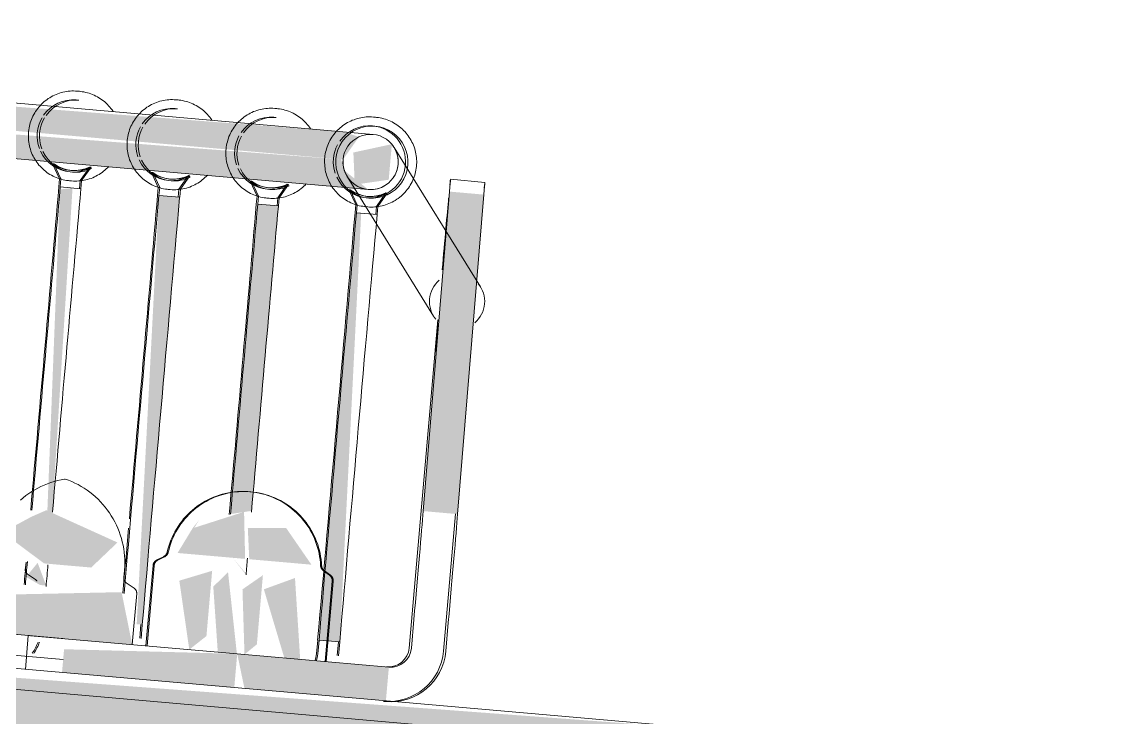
# Model space of a CAD drawing. Header units: millimetres. Extents: x -4612930 to -4329258, y -1064 to 30311.
# Drawn here: x -4356782.2 to -4356622.6, y 16846.2 to 16946.8 of the extents above; entities that cross this region are included whole.
import ezdxf

# ---------------------------------------------------------------- set-up
doc = ezdxf.new("R2010")
doc.units = ezdxf.units.MM
doc.layers.add('Q-SPCQ', color=91, linetype='Continuous', lineweight=5)

# ---------------------------------------------------------------- blocks, each defined once
blk = doc.blocks.new('Static Line_Sayfa_Metal Deck_Pan Mount - Up to 15 _ pitch - Max 2 Users-1848787-NORTH EAST')
at = {"layer": 'Q-SPCQ'}
for points in [[(4342458.16, 16926.95), (4342460.45, 16930.23), (4342458.16, 16930.96), (4342273.32, 16945.13), (4342272.61, 16943.18), (4342345.5, 16936.8)], [(4342461.8, 16922.62), (4342458.39, 16925.33), (4342457.87, 16926.97), (4342272.97, 16941.14), (4342276.94, 16938.79), (4342460.78, 16922.7)], [(4342459.85, 16923.32), (4342464.76, 16924.03), (4342465.21, 16929.17), (4342459.65, 16927.97), (4342459.82, 16924.03)], [(4342474.72, 16875.7), (4342478.52, 16921.88), (4342473.54, 16922.32), (4342469.74, 16876.14), (4342472.45, 16875.9)], [(4342429.13, 16859.72), (4342434.54, 16921.49), (4342431.55, 16921.75), (4342428.33, 16859.79), (4342429.05, 16859.73)], [(4342457.68, 16857.23), (4342460.78, 16919.19), (4342460.09, 16919.25), (4342454.69, 16857.49), (4342457.59, 16857.23)], [(4342421.75, 16867.98), (4342425.55, 16871.6), (4342415.26, 16876.26), (4342413.09, 16875.31), (4342408.93, 16873.06), (4342414.94, 16868.58), (4342417.13, 16868.38)], [(4342444, 16869.23), (4342443.85, 16876.03), (4342436.6, 16873.71), (4342434.39, 16870.07), (4342443.91, 16869.24)], [(4342434.39, 16870.07), (4342437.35, 16874.85), (4342436.44, 16873.71), (4342434.24, 16870.09)], [(4342453.59, 16868.39), (4342449.92, 16873.71), (4342444.39, 16873.71), (4342444.6, 16869.18), (4342450.93, 16868.63)], [(4342427.68, 16856.84), (4342426.14, 16864.42), (4342404.71, 16863.97), (4342404.27, 16858.89), (4342427.23, 16856.88)], [(4342571.33, 16786.05), (4342570.27, 16789.15), (4342528.85, 16792.78), (4342514.63, 16844.3), (4342370.04, 16855.1), (4342346.08, 16808.77), (4342305.4, 16810.02), (4342307.35, 16809.14), (4342351.17, 16807.53), (4342374.27, 16853.57), (4342512.7, 16841.46), (4342528.85, 16789.77), (4342570.67, 16786.11)], [(4342442.43, 16850.62), (4342442.86, 16855.51), (4342417.83, 16856.17), (4342417.53, 16852.8), (4342432.14, 16851.52)], [(4342464.35, 16848.7), (4342464.78, 16853.59), (4342442.86, 16855.51), (4342443.91, 16850.49), (4342460.57, 16849.03)], [(4342417.53, 16852.8), (4342417.52, 16854.72), (4342417.52, 16852.8)]]:
    blk.add_hatch(color=256, dxfattribs=at).paths.add_polyline_path(points)
h = blk.add_hatch(color=256, dxfattribs=at)
h.paths.add_polyline_path([(4342415.24, 16865.37), (4342414.01, 16868.66), (4342412.34, 16866.62), (4342414.37, 16865.45), (4342414.86, 16865.41)])
h.paths.add_polyline_path([(4342416.09, 16875.16), (4342419.05, 16922.84), (4342417.24, 16922.62), (4342415.41, 16876.06), (4342415.46, 16876)])
h = blk.add_hatch(color=256, dxfattribs=at)
h.paths.add_polyline_path([(4342444.15, 16867.08), (4342442.2, 16869.39), (4342444, 16867.1)])
h.paths.add_polyline_path([(4342441.89, 16875.71), (4342444.94, 16876.17), (4342448.81, 16920.24), (4342445.82, 16920.5), (4342441.93, 16876.16)])
h = blk.add_hatch(color=256, dxfattribs=at)
h.paths.add_polyline_path([(4342439.24, 16867.51), (4342434.49, 16866.08), (4342435.93, 16856.12), (4342438.41, 16858.08), (4342439.18, 16866.88)])
h.paths.add_polyline_path([(4342442.81, 16855.51), (4342441.53, 16867.31), (4342439.4, 16865.22), (4342440.05, 16855.76), (4342442.66, 16855.53)])
h = blk.add_hatch(color=256, dxfattribs=at)
h.paths.add_polyline_path([(4342446.57, 16866.87), (4342443.62, 16864.83), (4342443.91, 16855.42), (4342445.7, 16856.88), (4342446.56, 16866.73)])
h.paths.add_polyline_path([(4342451.96, 16854.71), (4342451.21, 16866.47), (4342446.71, 16864.83), (4342449.67, 16854.91), (4342450.18, 16854.87)])
h = blk.add_hatch(color=256, dxfattribs=at)
h.paths.add_polyline_path([(4342511.02, 16794.09), (4342512.7, 16836.42), (4342510.9, 16841.61), (4342372.7, 16853.71), (4342351.41, 16808.05), (4342511, 16794.09)])
h.paths.add_polyline_path([(4342501.45, 16795.49), (4342492.48, 16796.28), (4342497.19, 16798.41), (4342501.11, 16795.72)])
h.paths.add_polyline_path([(4342455.88, 16799.48), (4342446.92, 16800.26), (4342451.64, 16802.39)])
h.paths.add_polyline_path([(4342411.37, 16803.03), (4342408.95, 16807.72), (4342414.55, 16807.23)])
h.paths.add_polyline_path([(4342376.19, 16806.45), (4342370.6, 16808.77), (4342372.81, 16808.77), (4342374.27, 16807.77)])
h.paths.add_polyline_path([(4342346.96, 16808.69), (4342368.66, 16855.23), (4342315.98, 16859.83), (4342311.8, 16811.77), (4342346.08, 16808.77)])
h.paths.add_polyline_path([(4342330.62, 16810.44), (4342324.05, 16812.31), (4342327.89, 16812.31), (4342329.83, 16810.98)])
for p, q in [((4342462.49, 16930.58), (4342276.94, 16946.82)), ((4342276.24, 16938.85), (4342461.8, 16922.62)), ((4342420.05, 16936.81), (4342419.73, 16936.84)), ((4342434.32, 16935.56), (4342434, 16935.59)), ((4342448.59, 16934.31), (4342448.28, 16934.34)), ((4342462.87, 16933.06), (4342462.55, 16933.09)), ((4342478.04, 16908.54), (4342465.54, 16928.71)), ((4342417.18, 16924.18), (4342416.17, 16926.34)), ((4342416.17, 16926.34), (4342416.37, 16926.32)), ((4342416.37, 16926.32), (4342417.38, 16924.16)), ((4342421.53, 16925.87), (4342420.17, 16923.92)), ((4342420.37, 16923.9), (4342421.73, 16925.85)), ((4342421.53, 16925.87), (4342421.73, 16925.85)), ((4342417.08, 16923.01), (4342417.18, 16924.18)), ((4342417.18, 16924.18), (4342417.38, 16924.16)), ((4342417.38, 16924.16), (4342417.28, 16923)), ((4342418.6, 16923.88), (4342418.92, 16923.86)), ((4342420.17, 16923.92), (4342420.06, 16922.75)), ((4342420.17, 16923.92), (4342420.37, 16923.9)), ((4342420.26, 16922.74), (4342420.37, 16923.9)), ((4342431.45, 16922.93), (4342430.45, 16925.09)), ((4342430.45, 16925.09), (4342430.65, 16925.07)), ((4342430.65, 16925.07), (4342431.65, 16922.92)), ((4342435.8, 16924.62), (4342434.44, 16922.67)), ((4342434.64, 16922.65), (4342436, 16924.6)), ((4342435.8, 16924.62), (4342436, 16924.6)), ((4342445.72, 16921.68), (4342444.72, 16923.84)), ((4342444.72, 16923.84), (4342444.92, 16923.82)), ((4342444.92, 16923.82), (4342445.92, 16921.67)), ((4342458.74, 16924.49), (4342471.24, 16904.33)), ((4342478.65, 16923.65), (4342473.67, 16924.09)), ((4342417.28, 16923), (4342420.26, 16922.74)), ((4342431.35, 16921.77), (4342431.45, 16922.93)), ((4342431.45, 16922.93), (4342431.65, 16922.92)), ((4342431.65, 16922.92), (4342431.55, 16921.75)), ((4342432.87, 16922.64), (4342433.19, 16922.61)), ((4342434.44, 16922.67), (4342434.34, 16921.5)), ((4342434.44, 16922.67), (4342434.64, 16922.65)), ((4342434.54, 16921.49), (4342434.64, 16922.65)), ((4342450.07, 16923.37), (4342448.71, 16921.42)), ((4342448.91, 16921.41), (4342450.27, 16923.35)), ((4342450.07, 16923.37), (4342450.27, 16923.35)), ((4342460, 16920.44), (4342458.99, 16922.59)), ((4342458.99, 16922.59), (4342459.19, 16922.57)), ((4342459.19, 16922.57), (4342460.2, 16920.42)), ((4342464.35, 16922.12), (4342462.98, 16920.17)), ((4342463.18, 16920.16), (4342464.55, 16922.1)), ((4342464.35, 16922.12), (4342464.55, 16922.1)), ((4342469.74, 16876.14), (4342473.54, 16922.32)), ((4342431.55, 16921.75), (4342434.54, 16921.49)), ((4342445.62, 16920.52), (4342445.72, 16921.68)), ((4342445.72, 16921.68), (4342445.92, 16921.67)), ((4342445.92, 16921.67), (4342445.82, 16920.5)), ((4342445.82, 16920.5), (4342448.81, 16920.24)), ((4342447.14, 16921.39), (4342447.46, 16921.36)), ((4342448.71, 16921.42), (4342448.61, 16920.26)), ((4342448.71, 16921.42), (4342448.91, 16921.41)), ((4342448.81, 16920.24), (4342448.91, 16921.41)), ((4342459.89, 16919.27), (4342460, 16920.44)), ((4342460, 16920.44), (4342460.2, 16920.42)), ((4342478.52, 16921.88), (4342474.72, 16875.7)), ((4342460.2, 16920.42), (4342460.09, 16919.25)), ((4342460.09, 16919.25), (4342463.08, 16918.99)), ((4342461.42, 16920.14), (4342461.73, 16920.11)), ((4342462.98, 16920.17), (4342462.88, 16919.01)), ((4342462.98, 16920.17), (4342463.18, 16920.16)), ((4342463.08, 16918.99), (4342463.18, 16920.16)), ((4342471.86, 16903.8), (4342467.7, 16856.35)), ((4342472.68, 16855.91), (4342474.42, 16875.73)), ((4342432.2, 16869.54), (4342431.25, 16869.07)), ((4342432.35, 16869.52), (4342431.4, 16869.06)), ((4342430.69, 16868.26), (4342429.67, 16856.66)), ((4342430.84, 16868.25), (4342429.82, 16856.65)), ((4342413.7, 16866.23), (4342412.55, 16867.04)), ((4342426.47, 16866.54), (4342426.56, 16867.56)), ((4342456.18, 16866.89), (4342455.32, 16867.51)), ((4342456.33, 16866.88), (4342455.47, 16867.5)), ((4342427.98, 16864.98), (4342426.82, 16865.79)), ((4342455.58, 16854.4), (4342456.59, 16865.99)), ((4342455.73, 16854.38), (4342456.74, 16865.98)), ((4342427.68, 16856.84), (4342428.33, 16864.23)), ((4342468.03, 16856.32), (4342468.39, 16860.47)), ((4342473.37, 16860.03), (4342473.01, 16855.88)), ((4342396.18, 16859.59), (4342416.02, 16857.86)), ((4342404.27, 16858.89), (4342416, 16857.86)), ((4342428.93, 16859.74), (4342428.76, 16857.75)), ((4342428.96, 16857.73), (4342429.13, 16859.72)), ((4342515.06, 16844.26), (4342370.87, 16856.88)), ((4342412.66, 16858.15), (4342412.24, 16853.26)), ((4342417.63, 16857.72), (4342412.66, 16858.15)), ((4342412.66, 16858.15), (4342412.81, 16858.14)), ((4342412.81, 16858.14), (4342412.96, 16858.13)), ((4342417.96, 16857.69), (4342412.96, 16858.13)), ((4342417.96, 16857.69), (4342442.86, 16855.51)), ((4342454.32, 16855.51), (4342454.49, 16857.5)), ((4342454.69, 16857.49), (4342454.52, 16855.49)), ((4342457.68, 16857.23), (4342454.69, 16857.49)), ((4342457.48, 16857.24), (4342457.3, 16855.25)), ((4342457.5, 16855.23), (4342457.68, 16857.23)), ((4342417.7, 16854.7), (4342400.87, 16856.17)), ((4342442.86, 16855.51), (4342464.78, 16853.59)), ((4342372.7, 16853.71), (4342512.7, 16841.46))]:
    blk.add_line(p, q, dxfattribs=at)
at = {"layer": 'Q-SPCQ', "flags": 128}
for points in [[(4342419.73, 16936.84), (4342419.47, 16936.85), (4342419.21, 16936.86), (4342418.95, 16936.86), (4342418.69, 16936.84), (4342418.43, 16936.82), (4342418.18, 16936.78), (4342417.92, 16936.74), (4342417.67, 16936.68), (4342417.41, 16936.62), (4342417.16, 16936.54), (4342416.92, 16936.46), (4342416.68, 16936.37), (4342416.44, 16936.26), (4342416.2, 16936.15), (4342415.98, 16936.02), (4342415.75, 16935.89), (4342415.53, 16935.75), (4342415.32, 16935.6), (4342415.11, 16935.44), (4342414.91, 16935.28), (4342414.72, 16935.1), (4342414.53, 16934.92), (4342414.36, 16934.73), (4342414.18, 16934.54), (4342414.02, 16934.34), (4342413.87, 16934.13), (4342413.72, 16933.91), (4342413.58, 16933.69), (4342413.45, 16933.47), (4342413.33, 16933.23), (4342413.22, 16933), (4342413.12, 16932.76), (4342413.03, 16932.52), (4342412.95, 16932.27), (4342412.88, 16932.02), (4342412.82, 16931.77), (4342412.77, 16931.51), (4342412.73, 16931.25), (4342412.7, 16931), (4342412.68, 16930.74), (4342412.67, 16930.48), (4342412.67, 16930.22), (4342412.68, 16929.96), (4342412.7, 16929.7), (4342412.73, 16929.44), (4342412.77, 16929.18), (4342412.82, 16928.93), (4342412.89, 16928.68), (4342412.96, 16928.43), (4342413.04, 16928.18), (4342413.13, 16927.94), (4342413.23, 16927.7), (4342413.35, 16927.46), (4342413.47, 16927.23), (4342413.6, 16927.01), (4342413.73, 16926.79), (4342413.88, 16926.57), (4342414.04, 16926.36), (4342414.2, 16926.16), (4342414.37, 16925.97), (4342414.55, 16925.78), (4342414.74, 16925.6), (4342414.93, 16925.43), (4342415.13, 16925.26), (4342415.34, 16925.1), (4342415.55, 16924.95), (4342415.77, 16924.81), (4342416, 16924.68), (4342416.23, 16924.56), (4342416.46, 16924.45), (4342416.7, 16924.35), (4342416.94, 16924.25), (4342417.19, 16924.17), (4342417.44, 16924.09), (4342417.69, 16924.03), (4342417.94, 16923.98), (4342418.2, 16923.93), (4342418.46, 16923.9), (4342418.6, 16923.88)], [(4342424.91, 16933.91), (4342424.76, 16934.12), (4342424.61, 16934.33), (4342424.45, 16934.53), (4342424.27, 16934.72), (4342424.09, 16934.91), (4342423.91, 16935.09), (4342423.71, 16935.27), (4342423.51, 16935.43), (4342423.31, 16935.59), (4342423.09, 16935.74), (4342422.87, 16935.88), (4342422.65, 16936.01), (4342422.42, 16936.13), (4342422.18, 16936.24), (4342421.95, 16936.35), (4342421.7, 16936.44), (4342421.46, 16936.52), (4342421.21, 16936.6), (4342420.96, 16936.66), (4342420.7, 16936.72), (4342420.45, 16936.76), (4342420.19, 16936.79), (4342420.05, 16936.81)], [(4342434, 16935.59), (4342433.74, 16935.6), (4342433.48, 16935.61), (4342433.22, 16935.61), (4342432.96, 16935.59), (4342432.71, 16935.57), (4342432.45, 16935.54), (4342432.19, 16935.49), (4342431.94, 16935.44), (4342431.69, 16935.37), (4342431.44, 16935.3), (4342431.19, 16935.21), (4342430.95, 16935.12), (4342430.71, 16935.01), (4342430.48, 16934.9), (4342430.25, 16934.78), (4342430.02, 16934.64), (4342429.81, 16934.5), (4342429.59, 16934.35), (4342429.39, 16934.2), (4342429.19, 16934.03), (4342428.99, 16933.86), (4342428.81, 16933.67), (4342428.63, 16933.48), (4342428.46, 16933.29), (4342428.29, 16933.09), (4342428.14, 16932.88), (4342427.99, 16932.66), (4342427.86, 16932.44), (4342427.73, 16932.22), (4342427.61, 16931.99), (4342427.5, 16931.75), (4342427.4, 16931.51), (4342427.31, 16931.27), (4342427.22, 16931.02), (4342427.15, 16930.77), (4342427.09, 16930.52), (4342427.04, 16930.26), (4342427, 16930.01), (4342426.97, 16929.75), (4342426.95, 16929.49), (4342426.94, 16929.23), (4342426.94, 16928.97), (4342426.95, 16928.71), (4342426.97, 16928.45), (4342427, 16928.19), (4342427.04, 16927.94), (4342427.1, 16927.68), (4342427.16, 16927.43), (4342427.23, 16927.18), (4342427.31, 16926.93), (4342427.41, 16926.69), (4342427.51, 16926.45), (4342427.62, 16926.21), (4342427.74, 16925.98), (4342427.87, 16925.76), (4342428.01, 16925.54), (4342428.15, 16925.32), (4342428.31, 16925.12), (4342428.47, 16924.91), (4342428.65, 16924.72), (4342428.83, 16924.53), (4342429.01, 16924.35), (4342429.21, 16924.18), (4342429.41, 16924.01), (4342429.61, 16923.85), (4342429.83, 16923.71), (4342430.05, 16923.57), (4342430.27, 16923.43), (4342430.5, 16923.31), (4342430.73, 16923.2), (4342430.97, 16923.1), (4342431.22, 16923), (4342431.46, 16922.92), (4342431.71, 16922.84), (4342431.96, 16922.78), (4342432.22, 16922.73), (4342432.47, 16922.68), (4342432.73, 16922.65), (4342432.87, 16922.64)], [(4342439.18, 16932.66), (4342439.04, 16932.87), (4342438.88, 16933.08), (4342438.72, 16933.28), (4342438.55, 16933.48), (4342438.37, 16933.66), (4342438.18, 16933.84), (4342437.99, 16934.02), (4342437.79, 16934.18), (4342437.58, 16934.34), (4342437.36, 16934.49), (4342437.15, 16934.63), (4342436.92, 16934.76), (4342436.69, 16934.88), (4342436.46, 16935), (4342436.22, 16935.1), (4342435.98, 16935.19), (4342435.73, 16935.28), (4342435.48, 16935.35), (4342435.23, 16935.41), (4342434.97, 16935.47), (4342434.72, 16935.51), (4342434.46, 16935.55), (4342434.32, 16935.56)], [(4342448.28, 16934.34), (4342448.02, 16934.36), (4342447.76, 16934.36), (4342447.5, 16934.36), (4342447.24, 16934.35), (4342446.98, 16934.32), (4342446.72, 16934.29), (4342446.46, 16934.24), (4342446.21, 16934.19), (4342445.96, 16934.12), (4342445.71, 16934.05), (4342445.46, 16933.96), (4342445.22, 16933.87), (4342444.98, 16933.76), (4342444.75, 16933.65), (4342444.52, 16933.53), (4342444.3, 16933.39), (4342444.08, 16933.25), (4342443.87, 16933.1), (4342443.66, 16932.95), (4342443.46, 16932.78), (4342443.27, 16932.61), (4342443.08, 16932.43), (4342442.9, 16932.24), (4342442.73, 16932.04), (4342442.57, 16931.84), (4342442.41, 16931.63), (4342442.27, 16931.41), (4342442.13, 16931.19), (4342442, 16930.97), (4342441.88, 16930.74), (4342441.77, 16930.5), (4342441.67, 16930.26), (4342441.58, 16930.02), (4342441.5, 16929.77), (4342441.43, 16929.52), (4342441.36, 16929.27), (4342441.31, 16929.01), (4342441.27, 16928.76), (4342441.24, 16928.5), (4342441.22, 16928.24), (4342441.21, 16927.98), (4342441.21, 16927.72), (4342441.22, 16927.46), (4342441.24, 16927.2), (4342441.28, 16926.94), (4342441.32, 16926.69), (4342441.37, 16926.43), (4342441.43, 16926.18), (4342441.5, 16925.93), (4342441.59, 16925.68), (4342441.68, 16925.44), (4342441.78, 16925.2), (4342441.89, 16924.97), (4342442.01, 16924.74), (4342442.14, 16924.51), (4342442.28, 16924.29), (4342442.43, 16924.08), (4342442.58, 16923.87), (4342442.75, 16923.67), (4342442.92, 16923.47), (4342443.1, 16923.28), (4342443.28, 16923.1), (4342443.48, 16922.93), (4342443.68, 16922.76), (4342443.89, 16922.61), (4342444.1, 16922.46), (4342444.32, 16922.32), (4342444.54, 16922.19), (4342444.77, 16922.06), (4342445.01, 16921.95), (4342445.25, 16921.85), (4342445.49, 16921.75), (4342445.73, 16921.67), (4342445.98, 16921.6), (4342446.24, 16921.53), (4342446.49, 16921.48), (4342446.75, 16921.43), (4342447, 16921.4), (4342447.14, 16921.39)], [(4342453.46, 16931.41), (4342453.31, 16931.62), (4342453.15, 16931.83), (4342452.99, 16932.03), (4342452.82, 16932.23), (4342452.64, 16932.42), (4342452.45, 16932.6), (4342452.26, 16932.77), (4342452.06, 16932.93), (4342451.85, 16933.09), (4342451.64, 16933.24), (4342451.42, 16933.38), (4342451.19, 16933.51), (4342450.96, 16933.63), (4342450.73, 16933.75), (4342450.49, 16933.85), (4342450.25, 16933.94), (4342450, 16934.03), (4342449.75, 16934.1), (4342449.5, 16934.17), (4342449.25, 16934.22), (4342448.99, 16934.26), (4342448.73, 16934.3), (4342448.59, 16934.31)], [(4342462.55, 16933.09), (4342462.29, 16933.11), (4342462.03, 16933.11), (4342461.77, 16933.11), (4342461.51, 16933.1), (4342461.25, 16933.07), (4342460.99, 16933.04), (4342460.74, 16932.99), (4342460.48, 16932.94), (4342460.23, 16932.87), (4342459.98, 16932.8), (4342459.74, 16932.71), (4342459.49, 16932.62), (4342459.26, 16932.51), (4342459.02, 16932.4), (4342458.79, 16932.28), (4342458.57, 16932.15), (4342458.35, 16932.01), (4342458.14, 16931.86), (4342457.93, 16931.7), (4342457.73, 16931.53), (4342457.54, 16931.36), (4342457.35, 16931.18), (4342457.17, 16930.99), (4342457, 16930.79), (4342456.84, 16930.59), (4342456.69, 16930.38), (4342456.54, 16930.17), (4342456.4, 16929.95), (4342456.27, 16929.72), (4342456.15, 16929.49), (4342456.04, 16929.25), (4342455.94, 16929.01), (4342455.85, 16928.77), (4342455.77, 16928.52), (4342455.7, 16928.27), (4342455.64, 16928.02), (4342455.59, 16927.77), (4342455.54, 16927.51), (4342455.51, 16927.25), (4342455.49, 16926.99), (4342455.48, 16926.73), (4342455.48, 16926.47), (4342455.5, 16926.21), (4342455.52, 16925.95), (4342455.55, 16925.69), (4342455.59, 16925.44), (4342455.64, 16925.18), (4342455.7, 16924.93), (4342455.78, 16924.68), (4342455.86, 16924.43), (4342455.95, 16924.19), (4342456.05, 16923.95), (4342456.16, 16923.72), (4342456.28, 16923.49), (4342456.41, 16923.26), (4342456.55, 16923.04), (4342456.7, 16922.83), (4342456.86, 16922.62), (4342457.02, 16922.42), (4342457.19, 16922.22), (4342457.37, 16922.03), (4342457.56, 16921.85), (4342457.75, 16921.68), (4342457.95, 16921.51), (4342458.16, 16921.36), (4342458.37, 16921.21), (4342458.59, 16921.07), (4342458.82, 16920.94), (4342459.05, 16920.82), (4342459.28, 16920.7), (4342459.52, 16920.6), (4342459.76, 16920.51), (4342460.01, 16920.42), (4342460.26, 16920.35), (4342460.51, 16920.28), (4342460.76, 16920.23), (4342461.02, 16920.19), (4342461.28, 16920.15), (4342461.42, 16920.14)], [(4342461.73, 16920.11), (4342461.99, 16920.09), (4342462.25, 16920.09), (4342462.51, 16920.09), (4342462.77, 16920.1), (4342463.03, 16920.13), (4342463.29, 16920.16), (4342463.54, 16920.21), (4342463.8, 16920.26), (4342464.05, 16920.33), (4342464.3, 16920.4), (4342464.55, 16920.49), (4342464.79, 16920.58), (4342465.03, 16920.69), (4342465.26, 16920.8), (4342465.49, 16920.92), (4342465.71, 16921.05), (4342465.93, 16921.2), (4342466.14, 16921.34), (4342466.35, 16921.5), (4342466.55, 16921.67), (4342466.74, 16921.84), (4342466.93, 16922.02), (4342467.11, 16922.21), (4342467.28, 16922.41), (4342467.44, 16922.61), (4342467.6, 16922.82), (4342467.74, 16923.03), (4342467.88, 16923.26), (4342468.01, 16923.48), (4342468.13, 16923.71), (4342468.24, 16923.95), (4342468.34, 16924.19), (4342468.43, 16924.43), (4342468.51, 16924.68), (4342468.58, 16924.93), (4342468.65, 16925.18), (4342468.7, 16925.43), (4342468.74, 16925.69), (4342468.77, 16925.95), (4342468.79, 16926.21), (4342468.8, 16926.47), (4342468.8, 16926.73), (4342468.79, 16926.99), (4342468.77, 16927.25), (4342468.73, 16927.51), (4342468.69, 16927.76), (4342468.64, 16928.02), (4342468.58, 16928.27), (4342468.51, 16928.52), (4342468.42, 16928.77), (4342468.33, 16929.01), (4342468.23, 16929.25), (4342468.12, 16929.48), (4342468, 16929.71), (4342467.87, 16929.94), (4342467.73, 16930.16), (4342467.58, 16930.37), (4342467.43, 16930.58), (4342467.26, 16930.78), (4342467.09, 16930.98), (4342466.91, 16931.17), (4342466.73, 16931.35), (4342466.53, 16931.52), (4342466.33, 16931.69), (4342466.12, 16931.84), (4342465.91, 16931.99), (4342465.69, 16932.13), (4342465.47, 16932.26), (4342465.24, 16932.38), (4342465, 16932.5), (4342464.76, 16932.6), (4342464.52, 16932.69), (4342464.28, 16932.78), (4342464.03, 16932.85), (4342463.77, 16932.92), (4342463.52, 16932.97), (4342463.26, 16933.01), (4342463.01, 16933.05), (4342462.87, 16933.06)], [(4342418.92, 16923.86), (4342419.17, 16923.84), (4342419.43, 16923.83), (4342419.69, 16923.84), (4342419.95, 16923.85), (4342420.21, 16923.87), (4342420.47, 16923.91), (4342420.73, 16923.95), (4342420.98, 16924.01), (4342421.23, 16924.07), (4342421.48, 16924.15), (4342421.73, 16924.23), (4342421.97, 16924.33), (4342422.21, 16924.43), (4342422.44, 16924.55), (4342422.67, 16924.67), (4342422.89, 16924.8), (4342423.11, 16924.94), (4342423.33, 16925.09), (4342423.53, 16925.25), (4342423.73, 16925.41), (4342423.93, 16925.59), (4342424.11, 16925.77), (4342424.29, 16925.96)], [(4342433.19, 16922.61), (4342433.45, 16922.59), (4342433.71, 16922.58), (4342433.97, 16922.59), (4342434.23, 16922.6), (4342434.49, 16922.62), (4342434.74, 16922.66), (4342435, 16922.7), (4342435.25, 16922.76), (4342435.51, 16922.82), (4342435.75, 16922.9), (4342436, 16922.98), (4342436.24, 16923.08), (4342436.48, 16923.18), (4342436.71, 16923.3), (4342436.94, 16923.42), (4342437.17, 16923.55), (4342437.39, 16923.69), (4342437.6, 16923.84), (4342437.8, 16924), (4342438, 16924.17), (4342438.2, 16924.34), (4342438.38, 16924.52), (4342438.56, 16924.71)], [(4342447.46, 16921.36), (4342447.72, 16921.34), (4342447.98, 16921.34), (4342448.24, 16921.34), (4342448.5, 16921.35), (4342448.76, 16921.38), (4342449.02, 16921.41), (4342449.27, 16921.46), (4342449.53, 16921.51), (4342449.78, 16921.58), (4342450.03, 16921.65), (4342450.27, 16921.74), (4342450.51, 16921.83), (4342450.75, 16921.93), (4342450.99, 16922.05), (4342451.22, 16922.17), (4342451.44, 16922.3), (4342451.66, 16922.44), (4342451.87, 16922.59), (4342452.08, 16922.75), (4342452.28, 16922.92), (4342452.47, 16923.09), (4342452.66, 16923.27), (4342452.84, 16923.46)], [(4342411.51, 16877.73), (4342411.9, 16878.06), (4342412.3, 16878.37), (4342412.72, 16878.67), (4342413.15, 16878.95), (4342413.58, 16879.22), (4342414.03, 16879.46), (4342414.49, 16879.69), (4342414.96, 16879.9), (4342415.43, 16880.09), (4342415.91, 16880.27), (4342416.4, 16880.42), (4342416.9, 16880.55), (4342417.39, 16880.67), (4342417.9, 16880.76), (4342417.98, 16880.77)], [(4342417.98, 16880.77), (4342418.46, 16880.6), (4342418.93, 16880.4), (4342419.4, 16880.19), (4342419.85, 16879.96), (4342420.3, 16879.7), (4342420.74, 16879.44), (4342421.16, 16879.15), (4342421.57, 16878.85), (4342421.97, 16878.53), (4342422.36, 16878.2), (4342422.74, 16877.85), (4342423.1, 16877.48), (4342423.44, 16877.1), (4342423.77, 16876.71), (4342424.08, 16876.31), (4342424.38, 16875.89), (4342424.66, 16875.46), (4342424.92, 16875.02), (4342425.17, 16874.57), (4342425.4, 16874.12), (4342425.6, 16873.65), (4342425.79, 16873.17), (4342425.96, 16872.69), (4342426.11, 16872.2), (4342426.25, 16871.71), (4342426.36, 16871.21), (4342426.45, 16870.7), (4342426.52, 16870.2), (4342426.57, 16869.69), (4342426.6, 16869.18), (4342426.61, 16868.66), (4342426.6, 16868.15), (4342426.57, 16867.64), (4342426.56, 16867.56)], [(4342432.74, 16870.22), (4342432.85, 16870.65), (4342432.97, 16871.08), (4342433.11, 16871.51), (4342433.27, 16871.93), (4342433.45, 16872.34), (4342433.64, 16872.75), (4342433.85, 16873.15), (4342434.07, 16873.54), (4342434.31, 16873.92), (4342434.56, 16874.29), (4342434.83, 16874.65), (4342435.11, 16875), (4342435.41, 16875.34), (4342435.72, 16875.66), (4342436.04, 16875.97), (4342436.38, 16876.27), (4342436.72, 16876.56), (4342437.08, 16876.83), (4342437.45, 16877.09), (4342437.83, 16877.33), (4342438.22, 16877.56), (4342438.61, 16877.77), (4342439.02, 16877.96), (4342439.43, 16878.14), (4342439.85, 16878.3), (4342440.27, 16878.45), (4342440.7, 16878.58), (4342441.14, 16878.69), (4342441.58, 16878.78), (4342442.02, 16878.86), (4342442.47, 16878.92), (4342442.91, 16878.96), (4342443.36, 16878.98), (4342443.81, 16878.98), (4342444.26, 16878.97), (4342444.67, 16878.94)], [(4342432.89, 16870.2), (4342433, 16870.64), (4342433.12, 16871.07), (4342433.26, 16871.5), (4342433.42, 16871.92), (4342433.6, 16872.33), (4342433.79, 16872.74), (4342434, 16873.14), (4342434.22, 16873.53), (4342434.46, 16873.91), (4342434.71, 16874.28), (4342434.98, 16874.64), (4342435.26, 16874.99), (4342435.56, 16875.32), (4342435.87, 16875.65), (4342436.19, 16875.96), (4342436.53, 16876.26), (4342436.87, 16876.55), (4342437.23, 16876.82), (4342437.6, 16877.07), (4342437.98, 16877.32), (4342438.37, 16877.54), (4342438.76, 16877.75), (4342439.17, 16877.95), (4342439.58, 16878.13), (4342440, 16878.29), (4342440.42, 16878.44), (4342440.85, 16878.56), (4342441.29, 16878.68), (4342441.73, 16878.77), (4342442.17, 16878.85), (4342442.62, 16878.9), (4342443.06, 16878.94), (4342443.51, 16878.97), (4342443.96, 16878.97), (4342444.41, 16878.96), (4342444.82, 16878.93)], [(4342444.67, 16878.94), (4342445.12, 16878.89), (4342445.56, 16878.83), (4342446.01, 16878.74), (4342446.44, 16878.64), (4342446.88, 16878.52), (4342447.3, 16878.39), (4342447.73, 16878.24), (4342448.14, 16878.07), (4342448.55, 16877.88), (4342448.95, 16877.68), (4342449.34, 16877.46), (4342449.73, 16877.23), (4342450.1, 16876.98), (4342450.47, 16876.71), (4342450.82, 16876.43), (4342451.16, 16876.14), (4342451.49, 16875.84), (4342451.81, 16875.52), (4342452.11, 16875.19), (4342452.4, 16874.85), (4342452.68, 16874.49), (4342452.94, 16874.13), (4342453.19, 16873.75), (4342453.42, 16873.37), (4342453.64, 16872.98), (4342453.84, 16872.57), (4342454.02, 16872.16), (4342454.19, 16871.75), (4342454.34, 16871.32), (4342454.48, 16870.9), (4342454.59, 16870.46), (4342454.69, 16870.02), (4342454.77, 16869.58), (4342454.84, 16869.14), (4342454.88, 16868.69), (4342454.91, 16868.28)], [(4342444.82, 16878.93), (4342445.27, 16878.88), (4342445.71, 16878.81), (4342446.16, 16878.73), (4342446.59, 16878.63), (4342447.03, 16878.51), (4342447.45, 16878.37), (4342447.88, 16878.22), (4342448.29, 16878.05), (4342448.7, 16877.87), (4342449.1, 16877.66), (4342449.49, 16877.45), (4342449.88, 16877.21), (4342450.25, 16876.96), (4342450.62, 16876.7), (4342450.97, 16876.42), (4342451.31, 16876.13), (4342451.64, 16875.82), (4342451.96, 16875.51), (4342452.26, 16875.18), (4342452.55, 16874.83), (4342452.83, 16874.48), (4342453.09, 16874.11), (4342453.34, 16873.74), (4342453.57, 16873.36), (4342453.79, 16872.96), (4342453.99, 16872.56), (4342454.17, 16872.15), (4342454.34, 16871.73), (4342454.49, 16871.31), (4342454.63, 16870.88), (4342454.74, 16870.45), (4342454.84, 16870.01), (4342454.92, 16869.57), (4342454.99, 16869.13), (4342455.03, 16868.68), (4342455.06, 16868.26)], [(4342432.2, 16869.54), (4342432.24, 16869.56), (4342432.27, 16869.58), (4342432.31, 16869.6), (4342432.34, 16869.62), (4342432.37, 16869.64), (4342432.4, 16869.67), (4342432.43, 16869.69), (4342432.46, 16869.72), (4342432.49, 16869.75), (4342432.52, 16869.78), (4342432.54, 16869.81), (4342432.57, 16869.84), (4342432.59, 16869.87), (4342432.61, 16869.91), (4342432.63, 16869.94), (4342432.65, 16869.98), (4342432.67, 16870.01), (4342432.68, 16870.05), (4342432.7, 16870.09), (4342432.71, 16870.12), (4342432.72, 16870.16), (4342432.73, 16870.2), (4342432.74, 16870.22)], [(4342432.35, 16869.52), (4342432.39, 16869.54), (4342432.42, 16869.56), (4342432.46, 16869.58), (4342432.49, 16869.61), (4342432.52, 16869.63), (4342432.55, 16869.65), (4342432.58, 16869.68), (4342432.61, 16869.71), (4342432.64, 16869.74), (4342432.67, 16869.77), (4342432.69, 16869.8), (4342432.72, 16869.83), (4342432.74, 16869.86), (4342432.76, 16869.89), (4342432.78, 16869.93), (4342432.8, 16869.96), (4342432.82, 16870), (4342432.84, 16870.04), (4342432.85, 16870.07), (4342432.86, 16870.11), (4342432.87, 16870.15), (4342432.88, 16870.19), (4342432.89, 16870.2)], [(4342412.2, 16867.78), (4342412.2, 16867.75), (4342412.2, 16867.72), (4342412.2, 16867.69), (4342412.2, 16867.65), (4342412.2, 16867.62), (4342412.21, 16867.59), (4342412.21, 16867.55), (4342412.22, 16867.52), (4342412.23, 16867.49), (4342412.24, 16867.46), (4342412.25, 16867.43), (4342412.26, 16867.4), (4342412.27, 16867.37), (4342412.29, 16867.34), (4342412.3, 16867.31), (4342412.32, 16867.28), (4342412.34, 16867.25), (4342412.36, 16867.22), (4342412.38, 16867.2), (4342412.4, 16867.17), (4342412.42, 16867.15), (4342412.44, 16867.12), (4342412.47, 16867.1), (4342412.49, 16867.08), (4342412.52, 16867.06), (4342412.54, 16867.04)], [(4342430.69, 16868.26), (4342430.69, 16868.3), (4342430.7, 16868.34), (4342430.71, 16868.38), (4342430.72, 16868.42), (4342430.73, 16868.46), (4342430.74, 16868.5), (4342430.75, 16868.53), (4342430.77, 16868.57), (4342430.78, 16868.61), (4342430.8, 16868.64), (4342430.82, 16868.68), (4342430.84, 16868.71), (4342430.86, 16868.74), (4342430.89, 16868.78), (4342430.91, 16868.81), (4342430.94, 16868.84), (4342430.97, 16868.87), (4342430.99, 16868.9), (4342431.02, 16868.92), (4342431.05, 16868.95), (4342431.09, 16868.97), (4342431.12, 16869), (4342431.15, 16869.02), (4342431.19, 16869.04), (4342431.22, 16869.06), (4342431.25, 16869.07)], [(4342430.84, 16868.25), (4342430.84, 16868.29), (4342430.85, 16868.33), (4342430.86, 16868.37), (4342430.87, 16868.41), (4342430.88, 16868.44), (4342430.89, 16868.48), (4342430.9, 16868.52), (4342430.92, 16868.56), (4342430.93, 16868.59), (4342430.95, 16868.63), (4342430.97, 16868.66), (4342430.99, 16868.7), (4342431.01, 16868.73), (4342431.04, 16868.76), (4342431.06, 16868.79), (4342431.09, 16868.83), (4342431.12, 16868.85), (4342431.14, 16868.88), (4342431.17, 16868.91), (4342431.2, 16868.94), (4342431.24, 16868.96), (4342431.27, 16868.98), (4342431.3, 16869.01), (4342431.34, 16869.03), (4342431.37, 16869.05), (4342431.4, 16869.06)], [(4342454.91, 16868.28), (4342454.91, 16868.24), (4342454.92, 16868.2), (4342454.92, 16868.16), (4342454.93, 16868.12), (4342454.94, 16868.08), (4342454.95, 16868.04), (4342454.96, 16868), (4342454.98, 16867.97), (4342454.99, 16867.93), (4342455.01, 16867.89), (4342455.03, 16867.86), (4342455.05, 16867.82), (4342455.07, 16867.79), (4342455.09, 16867.75), (4342455.11, 16867.72), (4342455.14, 16867.69), (4342455.16, 16867.66), (4342455.19, 16867.63), (4342455.22, 16867.6), (4342455.25, 16867.57), (4342455.28, 16867.55), (4342455.31, 16867.52), (4342455.32, 16867.51)], [(4342455.06, 16868.26), (4342455.06, 16868.22), (4342455.07, 16868.18), (4342455.07, 16868.15), (4342455.08, 16868.11), (4342455.09, 16868.07), (4342455.1, 16868.03), (4342455.11, 16867.99), (4342455.13, 16867.95), (4342455.14, 16867.92), (4342455.16, 16867.88), (4342455.18, 16867.84), (4342455.2, 16867.81), (4342455.22, 16867.77), (4342455.24, 16867.74), (4342455.26, 16867.71), (4342455.29, 16867.68), (4342455.31, 16867.65), (4342455.34, 16867.62), (4342455.37, 16867.59), (4342455.4, 16867.56), (4342455.43, 16867.54), (4342455.46, 16867.51), (4342455.47, 16867.5)], [(4342413.7, 16866.23), (4342413.73, 16866.21), (4342413.76, 16866.19), (4342413.78, 16866.16), (4342413.81, 16866.14), (4342413.83, 16866.12), (4342413.85, 16866.09), (4342413.87, 16866.07), (4342413.89, 16866.04), (4342413.91, 16866.02)], [(4342426.47, 16866.54), (4342426.47, 16866.5), (4342426.47, 16866.47), (4342426.47, 16866.44), (4342426.47, 16866.4), (4342426.47, 16866.37), (4342426.48, 16866.34), (4342426.48, 16866.31), (4342426.49, 16866.27), (4342426.5, 16866.24), (4342426.51, 16866.21), (4342426.52, 16866.18), (4342426.53, 16866.15), (4342426.54, 16866.12), (4342426.56, 16866.09), (4342426.57, 16866.06), (4342426.59, 16866.03), (4342426.61, 16866), (4342426.63, 16865.98), (4342426.65, 16865.95), (4342426.67, 16865.92), (4342426.69, 16865.9), (4342426.71, 16865.88), (4342426.74, 16865.85), (4342426.76, 16865.83), (4342426.79, 16865.81), (4342426.82, 16865.79)], [(4342456.18, 16866.89), (4342456.21, 16866.87), (4342456.24, 16866.84), (4342456.27, 16866.81), (4342456.3, 16866.79), (4342456.33, 16866.76), (4342456.36, 16866.73), (4342456.38, 16866.7), (4342456.41, 16866.66), (4342456.43, 16866.63), (4342456.45, 16866.6), (4342456.47, 16866.56), (4342456.49, 16866.53), (4342456.51, 16866.49), (4342456.52, 16866.46), (4342456.54, 16866.42), (4342456.55, 16866.38), (4342456.56, 16866.34), (4342456.57, 16866.3), (4342456.58, 16866.26), (4342456.58, 16866.22), (4342456.59, 16866.18), (4342456.59, 16866.14), (4342456.59, 16866.1), (4342456.59, 16866.06), (4342456.59, 16866.02), (4342456.59, 16865.99)], [(4342456.33, 16866.88), (4342456.36, 16866.85), (4342456.39, 16866.83), (4342456.42, 16866.8), (4342456.45, 16866.77), (4342456.48, 16866.74), (4342456.51, 16866.71), (4342456.53, 16866.68), (4342456.56, 16866.65), (4342456.58, 16866.62), (4342456.6, 16866.58), (4342456.62, 16866.55), (4342456.64, 16866.51), (4342456.66, 16866.48), (4342456.67, 16866.44), (4342456.69, 16866.4), (4342456.7, 16866.37), (4342456.71, 16866.33), (4342456.72, 16866.29), (4342456.73, 16866.25), (4342456.73, 16866.21), (4342456.74, 16866.17), (4342456.74, 16866.13), (4342456.74, 16866.09), (4342456.74, 16866.05), (4342456.74, 16866.01), (4342456.74, 16865.98)], [(4342427.98, 16864.98), (4342428, 16864.96), (4342428.03, 16864.94), (4342428.05, 16864.92), (4342428.08, 16864.89), (4342428.1, 16864.87), (4342428.12, 16864.85), (4342428.15, 16864.82), (4342428.17, 16864.79), (4342428.19, 16864.77), (4342428.2, 16864.74), (4342428.22, 16864.71), (4342428.24, 16864.68), (4342428.25, 16864.65), (4342428.26, 16864.62), (4342428.28, 16864.59), (4342428.29, 16864.56), (4342428.3, 16864.53), (4342428.31, 16864.5), (4342428.31, 16864.46), (4342428.32, 16864.43), (4342428.32, 16864.4), (4342428.33, 16864.37), (4342428.33, 16864.33), (4342428.33, 16864.3), (4342428.33, 16864.27), (4342428.33, 16864.23)]]:
    blk.add_lwpolyline(points, dxfattribs=at)
at = {"layer": 'Q-SPCQ'}
for centre, major_axis, ratio, start_param, end_param in [((4342419.15, 16930.36), (0.45, 5.2), 0.999997, 0.000001, 1.047199), ((4342419.5, 16930.33), (0.45, 5.2), 0.999997, 6.283172, 7.330369), ((4342433.42, 16929.11), (0.45, 5.2), 0.999997, 0.000001, 1.047199), ((4342433.77, 16929.08), (0.45, 5.2), 0.999997, 6.28316, 7.330357), ((4342447.69, 16927.86), (0.46, 5.2), 0.999997, 0.000027, 1.047225), ((4342448.04, 16927.83), (0.45, 5.2), 0.999997, 0.000012, 1.04721), ((4342419.15, 16930.36), (0.45, 5.2), 0.999997, 1.129899, 2.011671), ((4342419.5, 16930.33), (0.45, 5.2), 0.999997, 1.130209, 2.011351), ((4342433.42, 16929.11), (0.45, 5.2), 0.999997, 1.142751, 1.998864), ((4342433.77, 16929.08), (0.45, 5.2), 0.999997, 1.143069, 1.998553), ((4342462.32, 16926.58), (0.45, 5.2), 0.999997, 0.000001, 3.141594), ((4342461.97, 16926.62), (0.45, 5.2), 0.999997, 0.000004, 1.047201), ((4342461.97, 16926.62), (0.45, 5.2), 0.999997, 3.141597, 6.283189), ((4342462.32, 16926.58), (0.45, 5.2), 0.999997, 3.141594, 6.283187), ((4342447.69, 16927.86), (0.45, 5.2), 0.999997, 1.155562, 1.986016), ((4342448.04, 16927.83), (0.45, 5.2), 0.999997, 1.15589, 1.985714), ((4342462.14, 16926.6), (0.35, 3.98), 0.999997, 4.712363, 7.853956), ((4342462.14, 16926.6), (0.35, 3.98), 0.999997, 5.759561, 7.853956), ((4342461.97, 16926.62), (0.45, 5.2), 0.999997, 1.168414, 1.973208), ((4342462.14, 16926.6), (0.35, 3.98), 0.999997, 4.712425, 5.497823), ((4342419.15, 16930.36), (0.45, 5.2), 0.999997, 2.094403, 3.1416), ((4342419.5, 16930.33), (0.45, 5.2), 0.999997, 2.094397, 3.141594), ((4342433.42, 16929.11), (0.46, 5.2), 0.999997, 2.094426, 3.141624), ((4342433.77, 16929.08), (0.46, 5.2), 0.999997, 2.094425, 3.141622), ((4342462.14, 16926.6), (0.35, 3.98), 0.999997, 1.570807, 4.7124), ((4342462.14, 16926.6), (0.35, 3.98), 0.999997, 1.570804, 3.926999), ((4342419.25, 16930.69), (0.46, 5.31), 0.999997, 2.613418, 3.669751), ((4342419.45, 16930.67), (0.46, 5.31), 0.999997, 2.613424, 3.669758), ((4342419.15, 16930.36), (0.45, 5.2), 0.999997, 3.141594, 3.685515), ((4342419.5, 16930.33), (0.45, 5.2), 0.999997, 3.141595, 3.685516), ((4342447.69, 16927.86), (0.45, 5.2), 0.999997, 2.094403, 3.1416), ((4342448.04, 16927.83), (0.45, 5.2), 0.999997, 2.094397, 3.141594), ((4342462.14, 16926.6), (0.35, 3.98), 0.999997, 4.188798, 4.712397), ((4342433.53, 16929.44), (0.47, 5.31), 0.999997, 2.613466, 3.6698), ((4342433.73, 16929.42), (0.47, 5.31), 0.999997, 2.613447, 3.669781), ((4342433.42, 16929.11), (0.45, 5.2), 0.999997, 3.141596, 3.685518), ((4342433.77, 16929.08), (0.45, 5.2), 0.999997, 3.14161, 3.685531), ((4342447.8, 16928.19), (0.47, 5.31), 0.999997, 2.613455, 3.669788), ((4342448, 16928.18), (0.46, 5.31), 0.999997, 2.613424, 3.669758), ((4342461.97, 16926.62), (0.45, 5.2), 0.999997, 2.094387, 3.141584), ((4342472.15, 16906.65), (1.53, 17.43), 0.002511, 5.8294, 6.588618), ((4342477.13, 16906.22), (1.53, 17.43), 0.002511, 5.8294, 6.588618), ((4342414.22, 16892.15), (6.1, 69.73), 0.002511, 4.482998, 5.171172), ((4342414.73, 16892.1), (6.1, 69.73), 0.002511, 1.112013, 1.800188), ((4342417.72, 16891.84), (6.1, 69.73), 0.002511, 1.112013, 1.800188), ((4342447.69, 16927.86), (0.45, 5.2), 0.999997, 3.141597, 3.685518), ((4342448.04, 16927.83), (0.45, 5.2), 0.999997, 3.141593, 3.685514), ((4342462.07, 16926.94), (0.47, 5.31), 0.999997, 2.613454, 3.669788), ((4342462.27, 16926.93), (0.47, 5.31), 0.999997, 2.613463, 3.669797), ((4342429, 16890.85), (6.1, 69.73), 0.002511, 1.112013, 1.962388), ((4342428.49, 16890.9), (6.1, 69.73), 0.002511, 4.482998, 5.171172), ((4342431.99, 16890.59), (6.1, 69.73), 0.002511, 1.112013, 2.029579), ((4342442.76, 16889.65), (6.1, 69.73), 0.002511, 4.51051, 5.171172), ((4342443.28, 16889.6), (6.1, 69.73), 0.002511, 1.112013, 1.771996), ((4342472.15, 16906.65), (1.53, 17.43), 0.002511, 0.558505, 1.317724), ((4342446.26, 16889.34), (6.1, 69.73), 0.002511, 1.112013, 1.76387), ((4342457.03, 16888.4), (6.1, 69.73), 0.002511, 4.253606, 5.171172), ((4342457.55, 16888.35), (6.1, 69.73), 0.002511, 1.112013, 2.029579), ((4342460.54, 16888.09), (6.1, 69.73), 0.002511, 1.112013, 2.029579), ((4342474.64, 16906.43), (0.35, 3.98), 0.999997, 0.785382, 1.57078), ((4342474.64, 16906.43), (0.35, 3.98), 0.999997, 4.712363, 5.497761), ((4342474.64, 16906.43), (0.35, 3.98), 0.999997, 1.570841, 2.356239), ((4342474.64, 16906.43), (0.35, 3.98), 0.999997, 3.926975, 4.712373), ((4342472.15, 16906.65), (0.65, 7.47), 0.002511, 2.094395, 3.926991), ((4342468.35, 16860.47), (1.53, 17.43), 0.002511, 4.712389, 5.8294), ((4342473.33, 16860.04), (1.53, 17.43), 0.002511, 4.712389, 5.8294), ((4342428.49, 16890.9), (6.1, 69.73), 0.002511, 4.320797, 4.462939), ((4342414.22, 16892.15), (6.1, 69.73), 0.002511, 4.320797, 4.370837), ((4342414.73, 16892.1), (6.1, 69.73), 0.002511, 1.910942, 1.962388), ((4342417.72, 16891.84), (6.1, 69.73), 0.002511, 1.914257, 1.962388), ((4342446.26, 16889.34), (6.1, 69.73), 0.002511, 1.862243, 1.898157), ((4342407.51, 16859.61), (0.61, 6.97), 0.999997, 4.188778, 4.450578), ((4342407.71, 16859.59), (0.61, 6.97), 0.999997, 4.188805, 4.450604), ((4342450.33, 16855.86), (0.35, 3.98), 0.999997, 4.450574, 4.712373), ((4342450.53, 16855.84), (0.35, 3.98), 0.999997, 4.450564, 4.712363), ((4342464.72, 16856.61), (0.7, 7.97), 0.999997, 3.141585, 4.712381), ((4342465.04, 16856.58), (0.7, 7.97), 0.999997, 3.141584, 4.71238), ((4342464.72, 16856.61), (0.26, 2.99), 0.999997, 3.141566, 4.712362), ((4342465.04, 16856.58), (0.26, 2.99), 0.999997, 3.141566, 4.712362)]:
    blk.add_ellipse(centre, major_axis=major_axis, ratio=ratio, start_param=start_param, end_param=end_param, dxfattribs=at)

msp = doc.modelspace()

# ---------------------------------------------------------------- block references
at = {"layer": 'Q-SPCQ'}
msp.add_blockref('Static Line_Sayfa_Metal Deck_Pan Mount - Up to 15 _ pitch - Max 2 Users-1848787-NORTH EAST', (-8699193.93, 0), dxfattribs=at)

doc.saveas('drawing.dxf')
